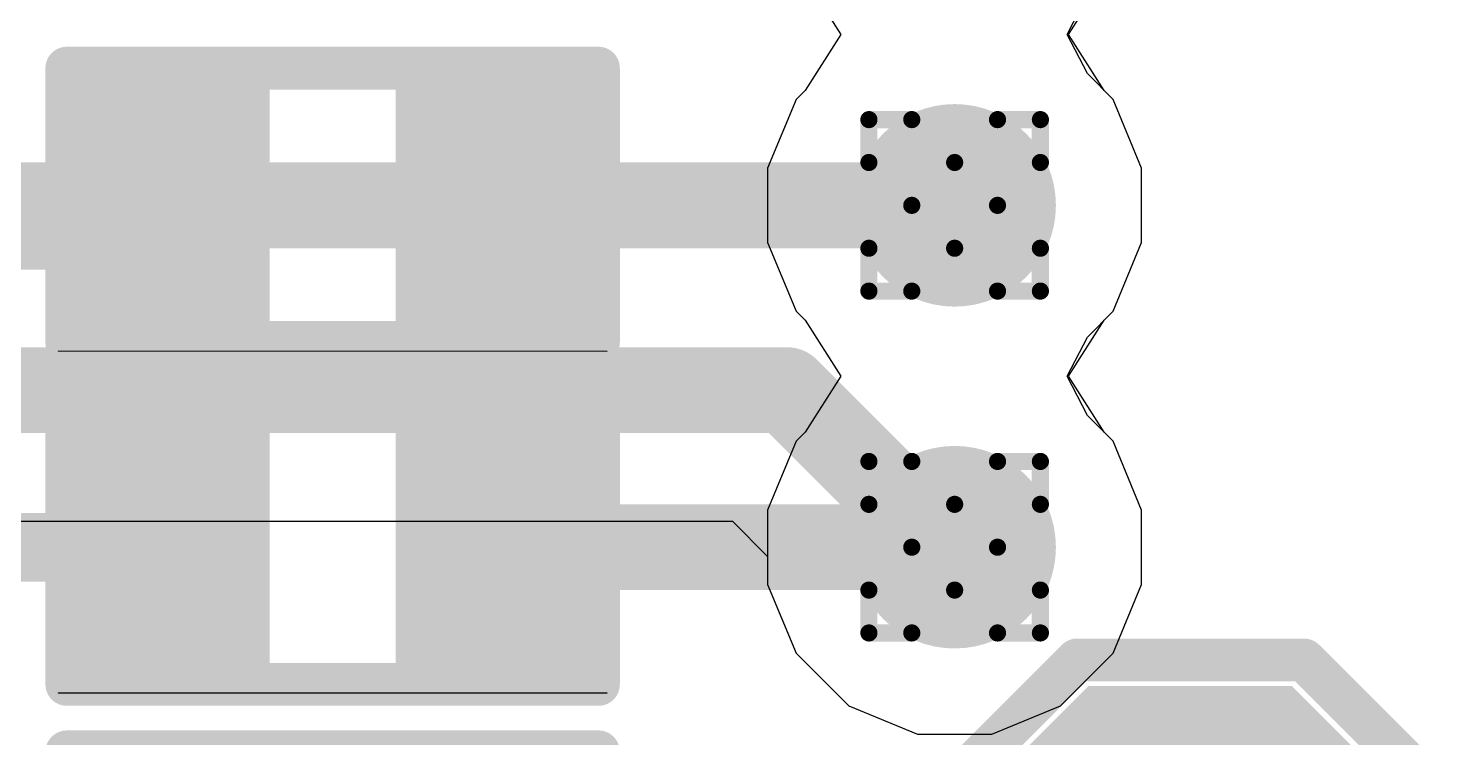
# Model space of a CAD drawing. Header units: inches. Extents: x -11 to 5379, y 0 to 5429.
# Drawn here: x 166.357 to 170.544, y 64.87 to 66.972 of the extents above; entities that cross this region are included whole.
import ezdxf

# ---------------------------------------------------------------- set-up
doc = ezdxf.new("R2010")
doc.units = ezdxf.units.IN
for name, color, linetype in [('Bottom Layer', 5, 'Continuous'), ('Drill Drawing', 1, 'Continuous'), ('GND', 16, 'Continuous'), ('PWR', 76, 'Continuous'), ('Top Layer', 1, 'Continuous'), ('Top Overlay', 2, 'Continuous'), ('Top Paste', 8, 'Continuous'), ('Top Solder', 216, 'Continuous'), ('Via Holes', 16, 'Continuous')]:
    doc.layers.add(name, color=color, linetype=linetype)

# ---------------------------------------------------------------- blocks, each defined once
blk = doc.blocks.new('T____________0_5___178')
at = {"layer": 'Top Layer'}
blk.add_hatch(color=1, dxfattribs=at).paths.add_polyline_path([(0.25, 0.5), (-0.25, 0.5), (-0.5, 0.25), (-0.5, -0.25), (-0.25, -0.5), (0.25, -0.5), (0.5, -0.25), (0.5, 0.25)])
at = {"layer": 'Top Paste'}
blk.add_hatch(color=8, dxfattribs=at).paths.add_polyline_path([(0.25, 0.5), (-0.25, 0.5), (-0.5, 0.25), (-0.5, -0.25), (-0.25, -0.5), (0.25, -0.5), (0.5, -0.25), (0.5, 0.25)])
at = {"layer": 'Top Solder'}
blk.add_hatch(color=216, dxfattribs=at).paths.add_polyline_path([(0.3008, 0.6016), (-0.3008, 0.6016), (-0.6016, 0.3008), (-0.6016, -0.3008), (-0.3008, -0.6016), (0.3008, -0.6016), (0.6016, -0.3008), (0.6016, 0.3008)])
at = {"layer": 'Top Overlay'}
for points in [[(-0.3355, 0.6795, 0.127, 0.127, 0), (-0.6819, 0.3332, 0.127, 0.127, 0)], [(0.3365, 0.6795, 0.127, 0.127, 0), (-0.3355, 0.6795, 0.127, 0.127, 0)], [(0.6836, 0.3324, 0.127, 0.127, 0), (0.3365, 0.6795, 0.127, 0.127, 0)], [(-0.6819, 0.3332, 0.127, 0.127, 0), (-0.6819, -0.3341, 0.127, 0.127, 0)], [(0.6836, 0.3324, 0.127, 0.127, 0), (0.6836, -0.3298, 0.127, 0.127, 0)], [(-0.3374, -0.6786, 0.127, 0.127, 0), (-0.6819, -0.3341, 0.127, 0.127, 0)], [(0.6836, -0.3298, 0.127, 0.127, 0), (0.3349, -0.6786, 0.127, 0.127, 0)], [(0.3349, -0.6786, 0.127, 0.127, 0), (-0.3374, -0.6786, 0.127, 0.127, 0)]]:
    blk.add_lwpolyline(points, format="xyseb", dxfattribs=at)
for points in [[(-0.3673, 0.6795, 0.0635, 0.0635, 1), (-0.3038, 0.6795, 0.0635, 0.0635, 1)], [(-0.3673, 0.6795, 0.0635, 0.0635, 1), (-0.3038, 0.6795, 0.0635, 0.0635, 1)], [(0.3047, 0.6795, 0.0635, 0.0635, 1), (0.3682, 0.6795, 0.0635, 0.0635, 1)], [(0.3047, 0.6795, 0.0635, 0.0635, 1), (0.3682, 0.6795, 0.0635, 0.0635, 1)], [(-0.7136, 0.3332, 0.0635, 0.0635, 1), (-0.6501, 0.3332, 0.0635, 0.0635, 1)], [(-0.7136, 0.3332, 0.0635, 0.0635, 1), (-0.6501, 0.3332, 0.0635, 0.0635, 1)], [(0.6519, 0.3324, 0.0635, 0.0635, 1), (0.7154, 0.3324, 0.0635, 0.0635, 1)], [(0.6519, 0.3324, 0.0635, 0.0635, 1), (0.7154, 0.3324, 0.0635, 0.0635, 1)], [(-0.7136, -0.3341, 0.0635, 0.0635, 1), (-0.6501, -0.3341, 0.0635, 0.0635, 1)], [(-0.7136, -0.3341, 0.0635, 0.0635, 1), (-0.6501, -0.3341, 0.0635, 0.0635, 1)], [(0.6519, -0.3298, 0.0635, 0.0635, 1), (0.7154, -0.3298, 0.0635, 0.0635, 1)], [(0.6519, -0.3298, 0.0635, 0.0635, 1), (0.7154, -0.3298, 0.0635, 0.0635, 1)], [(-0.3691, -0.6786, 0.0635, 0.0635, 1), (-0.3056, -0.6786, 0.0635, 0.0635, 1)], [(-0.3691, -0.6786, 0.0635, 0.0635, 1), (-0.3056, -0.6786, 0.0635, 0.0635, 1)], [(0.3031, -0.6786, 0.0635, 0.0635, 1), (0.3666, -0.6786, 0.0635, 0.0635, 1)], [(0.3031, -0.6786, 0.0635, 0.0635, 1), (0.3666, -0.6786, 0.0635, 0.0635, 1)]]:
    blk.add_lwpolyline(points, format="xyseb", close=True, dxfattribs=at)
blk = doc.blocks.new('R___0402_441')
at = {"layer": 'Top Layer'}
for points in [[(-0.6985, -0.3175), (-0.6985, 0.3175), (-0.2413, 0.3175), (-0.2413, -0.3175)], [(0.2413, -0.3175), (0.2413, 0.3175), (0.6985, 0.3175), (0.6985, -0.3175)]]:
    blk.add_hatch(color=1, dxfattribs=at).paths.add_polyline_path(points)
at = {"layer": 'Top Paste'}
for points in [[(-0.6985, -0.3175), (-0.6985, 0.3175), (-0.2413, 0.3175), (-0.2413, -0.3175)], [(0.2413, -0.3175), (0.2413, 0.3175), (0.6985, 0.3175), (0.6985, -0.3175)]]:
    blk.add_hatch(color=8, dxfattribs=at).paths.add_polyline_path(points)
at = {"layer": 'Top Solder'}
for points in [[(-0.7535, -0.3725), (-0.7535, 0.3725), (-0.1863, 0.3725), (-0.1863, -0.3725)], [(0.1863, -0.3725), (0.1863, 0.3725), (0.7535, 0.3725), (0.7535, -0.3725)]]:
    blk.add_hatch(color=216, dxfattribs=at).paths.add_polyline_path(points)
at = {"layer": 'Top Overlay'}
for points in [[(-0.7874, -0.4064, 0.127, 0.127, 0), (-0.7874, 0.4064, 0.127, 0.127, 0)], [(-0.7874, 0.4064, 0.127, 0.127, 0), (0.7874, 0.4064, 0.127, 0.127, 0)], [(0.7874, -0.4064, 0.127, 0.127, 0), (0.7874, 0.4064, 0.127, 0.127, 0)], [(-0.7874, -0.4064, 0.127, 0.127, 0), (0.7874, -0.4064, 0.127, 0.127, 0)], [(-0.8128, -0.4318, 0.00323, 0.00323, 0), (0.8128, -0.4318, 0.00323, 0.00323, 0)]]:
    blk.add_lwpolyline(points, format="xyseb", dxfattribs=at)
for points in [[(-0.8191, 0.4064, 0.0635, 0.0635, 1), (-0.7556, 0.4064, 0.0635, 0.0635, 1)], [(-0.8191, 0.4064, 0.0635, 0.0635, 1), (-0.7556, 0.4064, 0.0635, 0.0635, 1)], [(0.7556, 0.4064, 0.0635, 0.0635, 1), (0.8191, 0.4064, 0.0635, 0.0635, 1)], [(0.7556, 0.4064, 0.0635, 0.0635, 1), (0.8191, 0.4064, 0.0635, 0.0635, 1)], [(-0.8191, -0.4064, 0.0635, 0.0635, 1), (-0.7556, -0.4064, 0.0635, 0.0635, 1)], [(-0.8191, -0.4064, 0.0635, 0.0635, 1), (-0.7556, -0.4064, 0.0635, 0.0635, 1)], [(0.7556, -0.4064, 0.0635, 0.0635, 1), (0.8191, -0.4064, 0.0635, 0.0635, 1)], [(0.7556, -0.4064, 0.0635, 0.0635, 1), (0.8191, -0.4064, 0.0635, 0.0635, 1)], [(-0.8136, -0.4318, 0.00161, 0.00161, 1), (-0.812, -0.4318, 0.00161, 0.00161, 1)], [(0.812, -0.4318, 0.00161, 0.00161, 1), (0.8136, -0.4318, 0.00161, 0.00161, 1)]]:
    blk.add_lwpolyline(points, format="xyseb", close=True, dxfattribs=at)
blk = doc.blocks.new('R___0402_442')
at = {"layer": 'Top Layer'}
for points in [[(-0.6985, -0.3175), (-0.6985, 0.3175), (-0.2413, 0.3175), (-0.2413, -0.3175)], [(0.2413, -0.3175), (0.2413, 0.3175), (0.6985, 0.3175), (0.6985, -0.3175)]]:
    blk.add_hatch(color=1, dxfattribs=at).paths.add_polyline_path(points)
at = {"layer": 'Top Paste'}
for points in [[(-0.6985, -0.3175), (-0.6985, 0.3175), (-0.2413, 0.3175), (-0.2413, -0.3175)], [(0.2413, -0.3175), (0.2413, 0.3175), (0.6985, 0.3175), (0.6985, -0.3175)]]:
    blk.add_hatch(color=8, dxfattribs=at).paths.add_polyline_path(points)
at = {"layer": 'Top Solder'}
for points in [[(-0.7535, -0.3725), (-0.7535, 0.3725), (-0.1863, 0.3725), (-0.1863, -0.3725)], [(0.1863, -0.3725), (0.1863, 0.3725), (0.7535, 0.3725), (0.7535, -0.3725)]]:
    blk.add_hatch(color=216, dxfattribs=at).paths.add_polyline_path(points)
at = {"layer": 'Top Overlay'}
for points in [[(-0.7874, -0.4064, 0.127, 0.127, 0), (-0.7874, 0.4064, 0.127, 0.127, 0)], [(-0.7874, 0.4064, 0.127, 0.127, 0), (0.7874, 0.4064, 0.127, 0.127, 0)], [(0.7874, -0.4064, 0.127, 0.127, 0), (0.7874, 0.4064, 0.127, 0.127, 0)], [(-0.7874, -0.4064, 0.127, 0.127, 0), (0.7874, -0.4064, 0.127, 0.127, 0)], [(-0.8128, -0.4318, 0.00323, 0.00323, 0), (0.8128, -0.4318, 0.00323, 0.00323, 0)]]:
    blk.add_lwpolyline(points, format="xyseb", dxfattribs=at)
for points in [[(-0.8191, 0.4064, 0.0635, 0.0635, 1), (-0.7556, 0.4064, 0.0635, 0.0635, 1)], [(-0.8191, 0.4064, 0.0635, 0.0635, 1), (-0.7556, 0.4064, 0.0635, 0.0635, 1)], [(0.7556, 0.4064, 0.0635, 0.0635, 1), (0.8191, 0.4064, 0.0635, 0.0635, 1)], [(0.7556, 0.4064, 0.0635, 0.0635, 1), (0.8191, 0.4064, 0.0635, 0.0635, 1)], [(-0.8191, -0.4064, 0.0635, 0.0635, 1), (-0.7556, -0.4064, 0.0635, 0.0635, 1)], [(-0.8191, -0.4064, 0.0635, 0.0635, 1), (-0.7556, -0.4064, 0.0635, 0.0635, 1)], [(0.7556, -0.4064, 0.0635, 0.0635, 1), (0.8191, -0.4064, 0.0635, 0.0635, 1)], [(0.7556, -0.4064, 0.0635, 0.0635, 1), (0.8191, -0.4064, 0.0635, 0.0635, 1)], [(-0.8136, -0.4318, 0.00161, 0.00161, 1), (-0.812, -0.4318, 0.00161, 0.00161, 1)], [(0.812, -0.4318, 0.00161, 0.00161, 1), (0.8136, -0.4318, 0.00161, 0.00161, 1)]]:
    blk.add_lwpolyline(points, format="xyseb", close=True, dxfattribs=at)
blk = doc.blocks.new('R___0402_443')
at = {"layer": 'Top Layer'}
for points in [[(-0.6985, -0.3175), (-0.6985, 0.3175), (-0.2413, 0.3175), (-0.2413, -0.3175)], [(0.2413, -0.3175), (0.2413, 0.3175), (0.6985, 0.3175), (0.6985, -0.3175)]]:
    blk.add_hatch(color=1, dxfattribs=at).paths.add_polyline_path(points)
at = {"layer": 'Top Paste'}
for points in [[(-0.6985, -0.3175), (-0.6985, 0.3175), (-0.2413, 0.3175), (-0.2413, -0.3175)], [(0.2413, -0.3175), (0.2413, 0.3175), (0.6985, 0.3175), (0.6985, -0.3175)]]:
    blk.add_hatch(color=8, dxfattribs=at).paths.add_polyline_path(points)
at = {"layer": 'Top Solder'}
for points in [[(-0.7535, -0.3725), (-0.7535, 0.3725), (-0.1863, 0.3725), (-0.1863, -0.3725)], [(0.1863, -0.3725), (0.1863, 0.3725), (0.7535, 0.3725), (0.7535, -0.3725)]]:
    blk.add_hatch(color=216, dxfattribs=at).paths.add_polyline_path(points)
at = {"layer": 'Top Overlay'}
for points in [[(-0.7874, -0.4064, 0.127, 0.127, 0), (-0.7874, 0.4064, 0.127, 0.127, 0)], [(-0.7874, 0.4064, 0.127, 0.127, 0), (0.7874, 0.4064, 0.127, 0.127, 0)], [(0.7874, -0.4064, 0.127, 0.127, 0), (0.7874, 0.4064, 0.127, 0.127, 0)], [(-0.7874, -0.4064, 0.127, 0.127, 0), (0.7874, -0.4064, 0.127, 0.127, 0)], [(-0.8128, -0.4318, 0.00323, 0.00323, 0), (0.8128, -0.4318, 0.00323, 0.00323, 0)]]:
    blk.add_lwpolyline(points, format="xyseb", dxfattribs=at)
for points in [[(-0.8191, 0.4064, 0.0635, 0.0635, 1), (-0.7556, 0.4064, 0.0635, 0.0635, 1)], [(-0.8191, 0.4064, 0.0635, 0.0635, 1), (-0.7556, 0.4064, 0.0635, 0.0635, 1)], [(0.7556, 0.4064, 0.0635, 0.0635, 1), (0.8191, 0.4064, 0.0635, 0.0635, 1)], [(0.7556, 0.4064, 0.0635, 0.0635, 1), (0.8191, 0.4064, 0.0635, 0.0635, 1)], [(-0.8191, -0.4064, 0.0635, 0.0635, 1), (-0.7556, -0.4064, 0.0635, 0.0635, 1)], [(-0.8191, -0.4064, 0.0635, 0.0635, 1), (-0.7556, -0.4064, 0.0635, 0.0635, 1)], [(0.7556, -0.4064, 0.0635, 0.0635, 1), (0.8191, -0.4064, 0.0635, 0.0635, 1)], [(0.7556, -0.4064, 0.0635, 0.0635, 1), (0.8191, -0.4064, 0.0635, 0.0635, 1)], [(-0.8136, -0.4318, 0.00161, 0.00161, 1), (-0.812, -0.4318, 0.00161, 0.00161, 1)], [(0.812, -0.4318, 0.00161, 0.00161, 1), (0.8136, -0.4318, 0.00161, 0.00161, 1)]]:
    blk.add_lwpolyline(points, format="xyseb", close=True, dxfattribs=at)

msp = doc.modelspace()

# ---------------------------------------------------------------- hatches: boundary and pattern name
at = {"layer": 'Bottom Layer'}
h = msp.add_hatch(color=5, dxfattribs=at)
edge = h.paths.add_edge_path()
edge.add_arc((169.1014, 66.4475), 0.3, 0, 360)
h = msp.add_hatch(color=5, dxfattribs=at)
edge = h.paths.add_edge_path()
edge.add_arc((169.1014, 65.4348), 0.3, 0, 360)
at = {"layer": 'GND'}
h = msp.add_hatch(color=16, dxfattribs=at)
edge = h.paths.add_edge_path()
edge.add_arc((169.1014, 66.4475), 0.3, 0, 360)
h = msp.add_hatch(color=16, dxfattribs=at)
edge = h.paths.add_edge_path()
edge.add_arc((169.1014, 65.4348), 0.3, 0, 360)
at = {"layer": 'PWR'}
h = msp.add_hatch(color=76, dxfattribs=at)
edge = h.paths.add_edge_path()
edge.add_arc((169.1014, 66.4475), 0.3, 0, 360)
h = msp.add_hatch(color=76, dxfattribs=at)
edge = h.paths.add_edge_path()
edge.add_arc((169.1014, 65.4348), 0.3, 0, 360)
at = {"layer": 'Top Layer'}
h = msp.add_hatch(color=1, dxfattribs=at)
edge = h.paths.add_edge_path()
edge.add_arc((169.1014, 66.4475), 0.3, 0, 360)
h = msp.add_hatch(color=1, dxfattribs=at)
edge = h.paths.add_edge_path()
edge.add_arc((169.1014, 65.4348), 0.3, 0, 360)
at = {"layer": 'Via Holes'}
h = msp.add_hatch(color=7, dxfattribs=at)
edge = h.paths.add_edge_path()
edge.add_arc((169.1014, 66.4475), 0.15, 0, 360)
h = msp.add_hatch(color=7, dxfattribs=at)
edge = h.paths.add_edge_path()
edge.add_arc((169.1014, 65.4348), 0.15, 0, 360)

# ---------------------------------------------------------------- linework, layer by layer
at = {"layer": 'Bottom Layer'}
for p, q in [((169.4343, 66.9539), (169.4947, 67.07)), ((169.4947, 66.8377), (169.4343, 66.9539)), ((169.5711, 66.7613), (169.4947, 66.8377)), ((169.6554, 66.5577), (169.5711, 66.7613)), ((169.6554, 66.3373), (169.6554, 66.5577)), ((169.5711, 66.1337), (169.6554, 66.3373)), ((169.4947, 66.0573), (169.5711, 66.1337)), ((169.4343, 65.9412), (169.4947, 66.0573)), ((169.4947, 65.825), (169.4343, 65.9412)), ((169.5711, 65.7486), (169.4947, 65.825)), ((169.6554, 65.545), (169.5711, 65.7486)), ((169.6554, 65.3246), (169.6554, 65.545)), ((163.3458, 65.5118), (168.4429, 65.5118)), ((168.4429, 65.5118), (168.5474, 65.4073)), ((168.5474, 65.4073), (168.5474, 65.3246)), ((168.5474, 65.3246), (168.6318, 65.121)), ((169.5711, 65.121), (169.6554, 65.3246)), ((168.6318, 65.121), (168.7876, 64.9652)), ((169.4152, 64.9652), (169.5711, 65.121)), ((168.7876, 64.9652), (168.9912, 64.8808)), ((169.2116, 64.8808), (169.4152, 64.9652)), ((168.9912, 64.8808), (169.2116, 64.8808))]:
    msp.add_line(p, q, dxfattribs=at)
for points in [[(144.0699, 66.4475, 0.254, 0.254, 0), (169.1014, 66.4475, 0.254, 0.254, 0)], [(144.4879, 65.9003, 0.254, 0.254, 0), (168.6038, 65.9003, 0.254, 0.254, 0)], [(168.6038, 65.9003, 0.254, 0.254, 0), (169.0693, 65.4348, 0.254, 0.254, 0)], [(169.0693, 65.4348, 0.254, 0.254, 0), (169.1014, 65.4348, 0.254, 0.254, 0)]]:
    msp.add_lwpolyline(points, format="xyseb", dxfattribs=at)
for points in [[(169.0379, 66.4475, 0.127, 0.127, 1), (169.1649, 66.4475, 0.127, 0.127, 1)], [(168.5403, 65.9003, 0.127, 0.127, 1), (168.6673, 65.9003, 0.127, 0.127, 1)], [(168.5403, 65.9003, 0.127, 0.127, 1), (168.6673, 65.9003, 0.127, 0.127, 1)], [(169.0058, 65.4348, 0.127, 0.127, 1), (169.1328, 65.4348, 0.127, 0.127, 1)], [(169.0058, 65.4348, 0.127, 0.127, 1), (169.1328, 65.4348, 0.127, 0.127, 1)], [(169.0379, 65.4348, 0.127, 0.127, 1), (169.1649, 65.4348, 0.127, 0.127, 1)]]:
    msp.add_lwpolyline(points, format="xyseb", close=True, dxfattribs=at)
at = {"layer": 'Drill Drawing'}
for points in [[(168.8474, 66.5745, 0.0508, 0.0508, 0), (168.8474, 66.7015, 0.0508, 0.0508, 0)], [(168.8474, 66.7015, 0.0508, 0.0508, 0), (168.9744, 66.7015, 0.0508, 0.0508, 0)], [(168.9744, 66.7015, 0.0508, 0.0508, 0), (169.1014, 66.5745, 0.0508, 0.0508, 0)], [(169.1014, 66.5745, 0.0508, 0.0508, 0), (169.2284, 66.7015, 0.0508, 0.0508, 0)], [(169.2284, 66.7015, 0.0508, 0.0508, 0), (169.3554, 66.7015, 0.0508, 0.0508, 0)], [(169.3554, 66.5745, 0.0508, 0.0508, 0), (169.3554, 66.7015, 0.0508, 0.0508, 0)], [(168.8474, 66.5745, 0.0508, 0.0508, 0), (168.9744, 66.4475, 0.0508, 0.0508, 0)], [(169.2284, 66.4475, 0.0508, 0.0508, 0), (169.3554, 66.5745, 0.0508, 0.0508, 0)], [(168.8474, 66.3205, 0.0508, 0.0508, 0), (168.9744, 66.4475, 0.0508, 0.0508, 0)], [(169.2284, 66.4475, 0.0508, 0.0508, 0), (169.3554, 66.3205, 0.0508, 0.0508, 0)], [(168.8474, 66.1935, 0.0508, 0.0508, 0), (168.8474, 66.3205, 0.0508, 0.0508, 0)], [(168.9744, 66.1935, 0.0508, 0.0508, 0), (169.1014, 66.3205, 0.0508, 0.0508, 0)], [(169.1014, 66.3205, 0.0508, 0.0508, 0), (169.2284, 66.1935, 0.0508, 0.0508, 0)], [(169.3554, 66.1935, 0.0508, 0.0508, 0), (169.3554, 66.3205, 0.0508, 0.0508, 0)], [(168.8474, 66.1935, 0.0508, 0.0508, 0), (168.9744, 66.1935, 0.0508, 0.0508, 0)], [(169.2284, 66.1935, 0.0508, 0.0508, 0), (169.3554, 66.1935, 0.0508, 0.0508, 0)], [(168.8474, 65.5618, 0.0508, 0.0508, 0), (168.8474, 65.6888, 0.0508, 0.0508, 0)], [(168.8474, 65.6888, 0.0508, 0.0508, 0), (168.9744, 65.6888, 0.0508, 0.0508, 0)], [(168.9744, 65.6888, 0.0508, 0.0508, 0), (169.1014, 65.5618, 0.0508, 0.0508, 0)], [(169.1014, 65.5618, 0.0508, 0.0508, 0), (169.2284, 65.6888, 0.0508, 0.0508, 0)], [(169.2284, 65.6888, 0.0508, 0.0508, 0), (169.3554, 65.6888, 0.0508, 0.0508, 0)], [(169.3554, 65.5618, 0.0508, 0.0508, 0), (169.3554, 65.6888, 0.0508, 0.0508, 0)], [(168.8474, 65.5618, 0.0508, 0.0508, 0), (168.9744, 65.4348, 0.0508, 0.0508, 0)], [(169.2284, 65.4348, 0.0508, 0.0508, 0), (169.3554, 65.5618, 0.0508, 0.0508, 0)], [(168.8474, 65.3078, 0.0508, 0.0508, 0), (168.9744, 65.4348, 0.0508, 0.0508, 0)], [(169.2284, 65.4348, 0.0508, 0.0508, 0), (169.3554, 65.3078, 0.0508, 0.0508, 0)], [(168.8474, 65.1808, 0.0508, 0.0508, 0), (168.8474, 65.3078, 0.0508, 0.0508, 0)], [(168.9744, 65.1808, 0.0508, 0.0508, 0), (169.1014, 65.3078, 0.0508, 0.0508, 0)], [(169.1014, 65.3078, 0.0508, 0.0508, 0), (169.2284, 65.1808, 0.0508, 0.0508, 0)], [(169.3554, 65.1808, 0.0508, 0.0508, 0), (169.3554, 65.3078, 0.0508, 0.0508, 0)], [(168.8474, 65.1808, 0.0508, 0.0508, 0), (168.9744, 65.1808, 0.0508, 0.0508, 0)], [(169.2284, 65.1808, 0.0508, 0.0508, 0), (169.3554, 65.1808, 0.0508, 0.0508, 0)]]:
    msp.add_lwpolyline(points, format="xyseb", dxfattribs=at)
for points in [[(168.8347, 66.7015, 0.0254, 0.0254, 1), (168.8601, 66.7015, 0.0254, 0.0254, 1)], [(168.8347, 66.7015, 0.0254, 0.0254, 1), (168.8601, 66.7015, 0.0254, 0.0254, 1)], [(168.9617, 66.7015, 0.0254, 0.0254, 1), (168.9871, 66.7015, 0.0254, 0.0254, 1)], [(168.9617, 66.7015, 0.0254, 0.0254, 1), (168.9871, 66.7015, 0.0254, 0.0254, 1)], [(169.2157, 66.7015, 0.0254, 0.0254, 1), (169.2411, 66.7015, 0.0254, 0.0254, 1)], [(169.2157, 66.7015, 0.0254, 0.0254, 1), (169.2411, 66.7015, 0.0254, 0.0254, 1)], [(169.3427, 66.7015, 0.0254, 0.0254, 1), (169.3681, 66.7015, 0.0254, 0.0254, 1)], [(169.3427, 66.7015, 0.0254, 0.0254, 1), (169.3681, 66.7015, 0.0254, 0.0254, 1)], [(168.8347, 66.5745, 0.0254, 0.0254, 1), (168.8601, 66.5745, 0.0254, 0.0254, 1)], [(168.8347, 66.5745, 0.0254, 0.0254, 1), (168.8601, 66.5745, 0.0254, 0.0254, 1)], [(169.0887, 66.5745, 0.0254, 0.0254, 1), (169.1141, 66.5745, 0.0254, 0.0254, 1)], [(169.0887, 66.5745, 0.0254, 0.0254, 1), (169.1141, 66.5745, 0.0254, 0.0254, 1)], [(169.3427, 66.5745, 0.0254, 0.0254, 1), (169.3681, 66.5745, 0.0254, 0.0254, 1)], [(169.3427, 66.5745, 0.0254, 0.0254, 1), (169.3681, 66.5745, 0.0254, 0.0254, 1)], [(168.9617, 66.4475, 0.0254, 0.0254, 1), (168.9871, 66.4475, 0.0254, 0.0254, 1)], [(168.9617, 66.4475, 0.0254, 0.0254, 1), (168.9871, 66.4475, 0.0254, 0.0254, 1)], [(169.2157, 66.4475, 0.0254, 0.0254, 1), (169.2411, 66.4475, 0.0254, 0.0254, 1)], [(169.2157, 66.4475, 0.0254, 0.0254, 1), (169.2411, 66.4475, 0.0254, 0.0254, 1)], [(168.8347, 66.3205, 0.0254, 0.0254, 1), (168.8601, 66.3205, 0.0254, 0.0254, 1)], [(168.8347, 66.3205, 0.0254, 0.0254, 1), (168.8601, 66.3205, 0.0254, 0.0254, 1)], [(169.0887, 66.3205, 0.0254, 0.0254, 1), (169.1141, 66.3205, 0.0254, 0.0254, 1)], [(169.0887, 66.3205, 0.0254, 0.0254, 1), (169.1141, 66.3205, 0.0254, 0.0254, 1)], [(169.3427, 66.3205, 0.0254, 0.0254, 1), (169.3681, 66.3205, 0.0254, 0.0254, 1)], [(169.3427, 66.3205, 0.0254, 0.0254, 1), (169.3681, 66.3205, 0.0254, 0.0254, 1)], [(168.8347, 66.1935, 0.0254, 0.0254, 1), (168.8601, 66.1935, 0.0254, 0.0254, 1)], [(168.8347, 66.1935, 0.0254, 0.0254, 1), (168.8601, 66.1935, 0.0254, 0.0254, 1)], [(168.9617, 66.1935, 0.0254, 0.0254, 1), (168.9871, 66.1935, 0.0254, 0.0254, 1)], [(168.9617, 66.1935, 0.0254, 0.0254, 1), (168.9871, 66.1935, 0.0254, 0.0254, 1)], [(169.2157, 66.1935, 0.0254, 0.0254, 1), (169.2411, 66.1935, 0.0254, 0.0254, 1)], [(169.2157, 66.1935, 0.0254, 0.0254, 1), (169.2411, 66.1935, 0.0254, 0.0254, 1)], [(169.3427, 66.1935, 0.0254, 0.0254, 1), (169.3681, 66.1935, 0.0254, 0.0254, 1)], [(169.3427, 66.1935, 0.0254, 0.0254, 1), (169.3681, 66.1935, 0.0254, 0.0254, 1)], [(168.8347, 65.6888, 0.0254, 0.0254, 1), (168.8601, 65.6888, 0.0254, 0.0254, 1)], [(168.8347, 65.6888, 0.0254, 0.0254, 1), (168.8601, 65.6888, 0.0254, 0.0254, 1)], [(168.9617, 65.6888, 0.0254, 0.0254, 1), (168.9871, 65.6888, 0.0254, 0.0254, 1)], [(168.9617, 65.6888, 0.0254, 0.0254, 1), (168.9871, 65.6888, 0.0254, 0.0254, 1)], [(169.2157, 65.6888, 0.0254, 0.0254, 1), (169.2411, 65.6888, 0.0254, 0.0254, 1)], [(169.2157, 65.6888, 0.0254, 0.0254, 1), (169.2411, 65.6888, 0.0254, 0.0254, 1)], [(169.3427, 65.6888, 0.0254, 0.0254, 1), (169.3681, 65.6888, 0.0254, 0.0254, 1)], [(169.3427, 65.6888, 0.0254, 0.0254, 1), (169.3681, 65.6888, 0.0254, 0.0254, 1)], [(168.8347, 65.5618, 0.0254, 0.0254, 1), (168.8601, 65.5618, 0.0254, 0.0254, 1)], [(168.8347, 65.5618, 0.0254, 0.0254, 1), (168.8601, 65.5618, 0.0254, 0.0254, 1)], [(169.0887, 65.5618, 0.0254, 0.0254, 1), (169.1141, 65.5618, 0.0254, 0.0254, 1)], [(169.0887, 65.5618, 0.0254, 0.0254, 1), (169.1141, 65.5618, 0.0254, 0.0254, 1)], [(169.3427, 65.5618, 0.0254, 0.0254, 1), (169.3681, 65.5618, 0.0254, 0.0254, 1)], [(169.3427, 65.5618, 0.0254, 0.0254, 1), (169.3681, 65.5618, 0.0254, 0.0254, 1)], [(168.9617, 65.4348, 0.0254, 0.0254, 1), (168.9871, 65.4348, 0.0254, 0.0254, 1)], [(168.9617, 65.4348, 0.0254, 0.0254, 1), (168.9871, 65.4348, 0.0254, 0.0254, 1)], [(169.2157, 65.4348, 0.0254, 0.0254, 1), (169.2411, 65.4348, 0.0254, 0.0254, 1)], [(169.2157, 65.4348, 0.0254, 0.0254, 1), (169.2411, 65.4348, 0.0254, 0.0254, 1)], [(168.8347, 65.3078, 0.0254, 0.0254, 1), (168.8601, 65.3078, 0.0254, 0.0254, 1)], [(168.8347, 65.3078, 0.0254, 0.0254, 1), (168.8601, 65.3078, 0.0254, 0.0254, 1)], [(169.0887, 65.3078, 0.0254, 0.0254, 1), (169.1141, 65.3078, 0.0254, 0.0254, 1)], [(169.0887, 65.3078, 0.0254, 0.0254, 1), (169.1141, 65.3078, 0.0254, 0.0254, 1)], [(169.3427, 65.3078, 0.0254, 0.0254, 1), (169.3681, 65.3078, 0.0254, 0.0254, 1)], [(169.3427, 65.3078, 0.0254, 0.0254, 1), (169.3681, 65.3078, 0.0254, 0.0254, 1)], [(168.8347, 65.1808, 0.0254, 0.0254, 1), (168.8601, 65.1808, 0.0254, 0.0254, 1)], [(168.8347, 65.1808, 0.0254, 0.0254, 1), (168.8601, 65.1808, 0.0254, 0.0254, 1)], [(168.9617, 65.1808, 0.0254, 0.0254, 1), (168.9871, 65.1808, 0.0254, 0.0254, 1)], [(168.9617, 65.1808, 0.0254, 0.0254, 1), (168.9871, 65.1808, 0.0254, 0.0254, 1)], [(169.2157, 65.1808, 0.0254, 0.0254, 1), (169.2411, 65.1808, 0.0254, 0.0254, 1)], [(169.2157, 65.1808, 0.0254, 0.0254, 1), (169.2411, 65.1808, 0.0254, 0.0254, 1)], [(169.3427, 65.1808, 0.0254, 0.0254, 1), (169.3681, 65.1808, 0.0254, 0.0254, 1)], [(169.3427, 65.1808, 0.0254, 0.0254, 1), (169.3681, 65.1808, 0.0254, 0.0254, 1)]]:
    msp.add_lwpolyline(points, format="xyseb", close=True, dxfattribs=at)
at = {"layer": 'GND'}
for p, q in [((168.6584, 67.1198), (168.7642, 66.9539)), ((169.4386, 66.9539), (169.5445, 67.1198)), ((168.7642, 66.9539), (168.6584, 66.7879)), ((169.5445, 66.7879), (169.4386, 66.9539)), ((168.6318, 66.7613), (168.5474, 66.5577)), ((168.6584, 66.7879), (168.6318, 66.7613)), ((169.5711, 66.7613), (169.5445, 66.7879)), ((169.6554, 66.5577), (169.5711, 66.7613)), ((168.5474, 66.5577), (168.5474, 66.3373)), ((169.6554, 66.3373), (169.6554, 66.5577)), ((168.5474, 66.3373), (168.6318, 66.1337)), ((169.5711, 66.1337), (169.6554, 66.3373)), ((168.6318, 66.1337), (168.6584, 66.1071)), ((169.5445, 66.1071), (169.5711, 66.1337)), ((168.6584, 66.1071), (168.7642, 65.9412)), ((169.4386, 65.9412), (169.5445, 66.1071)), ((168.7642, 65.9412), (168.6584, 65.7752)), ((169.5445, 65.7752), (169.4386, 65.9412)), ((168.6318, 65.7486), (168.5474, 65.545)), ((168.6584, 65.7752), (168.6318, 65.7486)), ((169.5711, 65.7486), (169.5445, 65.7752)), ((169.6554, 65.545), (169.5711, 65.7486)), ((168.5474, 65.545), (168.5474, 65.3246)), ((169.6554, 65.3246), (169.6554, 65.545)), ((168.5474, 65.3246), (168.6318, 65.121)), ((169.5711, 65.121), (169.6554, 65.3246)), ((168.6318, 65.121), (168.7876, 64.9652)), ((169.4152, 64.9652), (169.5711, 65.121)), ((168.7876, 64.9652), (168.9912, 64.8808)), ((169.2116, 64.8808), (169.4152, 64.9652)), ((168.9912, 64.8808), (169.2116, 64.8808))]:
    msp.add_line(p, q, dxfattribs=at)
at = {"layer": 'PWR'}
for p, q in [((168.6584, 67.1198), (168.7642, 66.9539)), ((169.4386, 66.9539), (169.5445, 67.1198)), ((168.7642, 66.9539), (168.6584, 66.7879)), ((169.5445, 66.7879), (169.4386, 66.9539)), ((168.6318, 66.7613), (168.5474, 66.5577)), ((168.6584, 66.7879), (168.6318, 66.7613)), ((169.5711, 66.7613), (169.5445, 66.7879)), ((169.6554, 66.5577), (169.5711, 66.7613)), ((168.5474, 66.5577), (168.5474, 66.3373)), ((169.6554, 66.3373), (169.6554, 66.5577)), ((168.5474, 66.3373), (168.6318, 66.1337)), ((169.5711, 66.1337), (169.6554, 66.3373)), ((168.6318, 66.1337), (168.6584, 66.1071)), ((169.5445, 66.1071), (169.5711, 66.1337)), ((168.6584, 66.1071), (168.7642, 65.9412)), ((169.4386, 65.9412), (169.5445, 66.1071)), ((168.7642, 65.9412), (168.6584, 65.7752)), ((169.5445, 65.7752), (169.4386, 65.9412)), ((168.6318, 65.7486), (168.5474, 65.545)), ((168.6584, 65.7752), (168.6318, 65.7486)), ((169.5711, 65.7486), (169.5445, 65.7752)), ((169.6554, 65.545), (169.5711, 65.7486)), ((168.5474, 65.545), (168.5474, 65.3246)), ((169.6554, 65.3246), (169.6554, 65.545)), ((168.5474, 65.3246), (168.6318, 65.121)), ((169.5711, 65.121), (169.6554, 65.3246)), ((168.6318, 65.121), (168.7876, 64.9652)), ((169.4152, 64.9652), (169.5711, 65.121)), ((168.7876, 64.9652), (168.9912, 64.8808)), ((169.2116, 64.8808), (169.4152, 64.9652)), ((168.9912, 64.8808), (169.2116, 64.8808))]:
    msp.add_line(p, q, dxfattribs=at)
at = {"layer": 'Top Layer'}
for points in [[(167.7286, 66.4475, 0.254, 0.254, 0), (169.1014, 66.4475, 0.254, 0.254, 0)], [(164.417, 66.3586, 0.2032, 0.2032, 0), (166.7888, 66.3586, 0.2032, 0.2032, 0)], [(164.6011, 65.4348, 0.2032, 0.2032, 0), (166.7888, 65.4348, 0.2032, 0.2032, 0)], [(167.7286, 65.4348, 0.254, 0.254, 0), (169.1014, 65.4348, 0.254, 0.254, 0)]]:
    msp.add_lwpolyline(points, format="xyseb", dxfattribs=at)
for points in [[(167.6651, 66.4475, 0.127, 0.127, 1), (167.7921, 66.4475, 0.127, 0.127, 1)], [(169.0379, 66.4475, 0.127, 0.127, 1), (169.1649, 66.4475, 0.127, 0.127, 1)], [(166.738, 66.3586, 0.1016, 0.1016, 1), (166.8396, 66.3586, 0.1016, 0.1016, 1)], [(166.738, 65.4348, 0.1016, 0.1016, 1), (166.8396, 65.4348, 0.1016, 0.1016, 1)], [(167.6651, 65.4348, 0.127, 0.127, 1), (167.7921, 65.4348, 0.127, 0.127, 1)], [(169.0379, 65.4348, 0.127, 0.127, 1), (169.1649, 65.4348, 0.127, 0.127, 1)]]:
    msp.add_lwpolyline(points, format="xyseb", close=True, dxfattribs=at)

# ---------------------------------------------------------------- block references
for name, p in [('R___0402_441', (167.2587, 66.4475)), ('R___0402_442', (167.2587, 65.4348)), ('R___0402_443', (167.2587, 64.4221))]:
    msp.add_blockref(name, p)
at = {"rotation": 180}
msp.add_blockref('T____________0_5___178', (169.799, 64.4221), dxfattribs=at)

doc.saveas('drawing.dxf')
